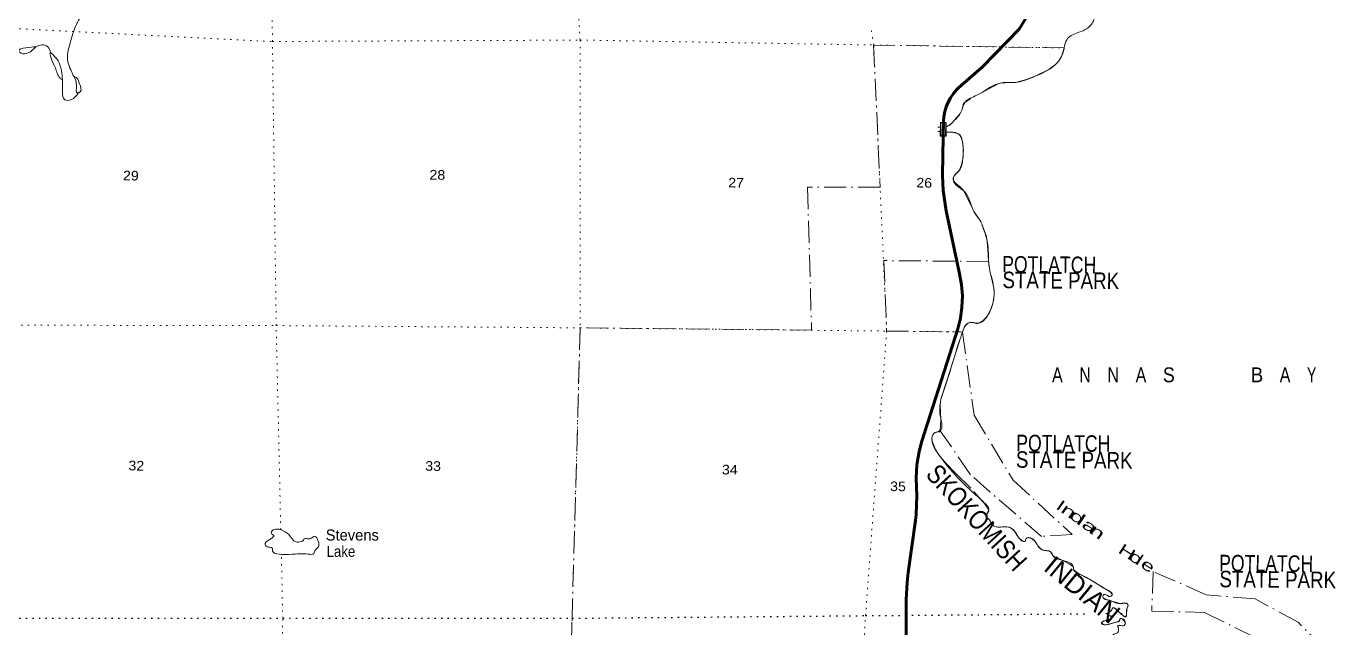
# Model space of a CAD drawing. Header units: feet. Extents: x -751810 to -497223, y -177792 to 12311.
# Drawn here: x -554329 to -530506, y -50381 to -39445 of the extents above; entities that cross this region are included whole.
import ezdxf

# ---------------------------------------------------------------- set-up
doc = ezdxf.new("R2010")
doc.units = ezdxf.units.FT
doc.header["$LTSCALE"] = 80
doc.linetypes.add('DOT_DASHED', pattern=[7.7, 5, -1.2, 0.3, -1.2])
doc.linetypes.add('DOTTED', pattern=[1.5, 0.3, -1.2])
for name, color, linetype, lineweight in [('20', 7, 'Continuous', 70), ('39', 7, 'Continuous', 13), ('44', 7, 'DOT_DASHED', 13), ('57', 7, 'Continuous', 13), ('6', 7, 'DOTTED', 25), ('7', 7, 'DOTTED', 13)]:
    doc.layers.add(name, color=color, linetype=linetype, lineweight=lineweight)
doc.layers.add('41', color=7, linetype='Continuous')

msp = doc.modelspace()

# ---------------------------------------------------------------- linework, layer by layer
at = {"layer": '20'}
for points in [[(-536269.07, -39499.53), (-536269.02, -39499.53), (-536075.18, -39182.48)], [(-538338.52, -53893.68), (-538320.64, -49869.55), (-538305.28, -49556.99), (-538287.04, -49376.28), (-538154.93, -48428.15), (-538140.87, -48320.94), (-538133.04, -48148.37), (-538129.7, -47986.54), (-538141.31, -47661.67), (-538127.08, -47418.28), (-538087.48, -47177.7), (-538038.36, -46990.82), (-537382.57, -44947.56), (-537334.12, -44750.77), (-537306.5, -44549.99), (-537300.02, -44347.43), (-537314.76, -44145.3), (-537350.53, -43945.82), (-537357.1, -43918.64), (-537592.87, -42802), (-537646.33, -42429.45), (-537660.54, -42158.46), (-537649.48, -41447.88), (-537645.29, -41178.46), (-537637.77, -41087.22), (-537620.76, -40997.28), (-537594.44, -40909.6), (-537559.09, -40825.16), (-537515.12, -40744.87), (-537462.99, -40669.62), (-537403.28, -40600.23), (-537367.99, -40565.36), (-536941.55, -40188.31), (-536269.02, -39499.53)]]:
    msp.add_lwpolyline(points, dxfattribs=at)
at = {"layer": '39'}
for p, q in [((-537745.14, -41359.07), (-537701.22, -41361.62)), ((-537700.8, -41280.19), (-537743.45, -41281.27))]:
    msp.add_line(p, q, dxfattribs=at)
for points in [[(-534380.35, -35548.6), (-534471.23, -35806.83), (-534623.87, -36267.4), (-535013.06, -37040.05), (-535055.46, -37168.21), (-535051.74, -37420.03), (-535094.9, -37592.49), (-535161.24, -37826.98), (-535150.74, -37917.79), (-535065.1, -38082.42), (-534920.35, -38433.37), (-534868.69, -38820.96), (-534874.59, -39165.26), (-534915.99, -39351.84), (-534969.66, -39433.48), (-535099.53, -39526.06)], [(-553199.71, -39088.9), (-553398.07, -39373.14), (-553517.52, -39706.91), (-553574.94, -40053.99), (-553493.49, -40295.13), (-553464.6, -40356.08)], [(-535099.53, -39526.06), (-535212.23, -39566.4), (-535401.74, -39691.46), (-535445.78, -39840.56)], [(-553884.14, -39925.69), (-553937.91, -39819.35), (-554039.66, -39783.12), (-554155.01, -39821.09)], [(-554155.01, -39821.09), (-554336.25, -39837.62), (-554464.07, -39895.48), (-554422.63, -39932.53), (-554291.95, -39931.09), (-554155.01, -39821.09)], [(-553670.94, -40420.43), (-553687.67, -40257.06), (-553836.47, -39968.29), (-553891.93, -39928.95), (-553877.81, -40023.83), (-553799.14, -40204.53), (-553710.5, -40389.45), (-553668.93, -40420.47)], [(-535445.78, -39840.56), (-535464.61, -39913.64), (-535567.01, -40102.83), (-535984.32, -40358.24), (-536297.97, -40460.71), (-536646.3, -40490.04), (-537036.53, -40699.69), (-537250.19, -40826.29), (-537330.53, -41017.93), (-537446.03, -41160.56), (-537578.86, -41266.62), (-537591.43, -41269.36)], [(-553384.59, -40665.94), (-553507.52, -40779.94), (-553628.15, -40781.57), (-553669.4, -40637.84), (-553669.25, -40533.18), (-553670.94, -40420.43)], [(-553464.6, -40356.08), (-553413.89, -40528.18), (-553396.5, -40659.35), (-553347.78, -40636.17), (-553358.85, -40491.02), (-553408.97, -40387.38), (-553464.6, -40356.08)], [(-537593.75, -41368.06), (-537570.94, -41369.43), (-537380.49, -41393.34), (-537297.25, -41547.96), (-537291.56, -41856.03), (-537354.14, -42064.12), (-537442.49, -42156.97), (-537462.44, -42247.15), (-537273.47, -42440.1), (-537051.4, -42879.27), (-536977.01, -42975.35), (-536936.73, -43068.73), (-536853.61, -43326.01), (-536822.15, -43723.48)], [(-536822.15, -43723.48), (-536815.07, -43795.75), (-536728.87, -44196), (-536833.69, -44697.12), (-537005.53, -44842.67), (-537180.24, -44835.18), (-537264.4, -44920.06), (-537296.76, -45004.67)], [(-537296.76, -45004.67), (-537361.18, -45192.67), (-537644.6, -46087.56), (-537690.88, -46231.33), (-537692.47, -46572.15), (-537699.01, -46791.41), (-537820.84, -46851.4), (-537851.46, -46971.56), (-537739.96, -47217.32), (-536929.71, -48080.76), (-536820.61, -48247.97), (-536858.35, -48323.71), (-536855.29, -48370.07), (-536806.1, -48421.36), (-536767.45, -48496.6), (-536682.06, -48546.6), (-536575.58, -48548.71), (-536463.03, -48548.93), (-536375.58, -48596.96), (-536264.3, -48756.16), (-536195.07, -48809.87), (-536156.89, -48810.62), (-536141.83, -48762.61), (-536093.16, -48741.44), (-535975.99, -48810.18), (-535929.39, -48889.6), (-535856.47, -48959.48), (-535694.48, -48998.92), (-535639.93, -49082.53), (-535460.65, -49160.56), (-535282.07, -49272.79), (-535277.04, -49321.19), (-535164.23, -49405.95), (-534899.88, -49550.07), (-534691.46, -49676.98), (-534577.22, -49789.95), (-534613.88, -49813.38), (-534709.57, -49775.25), (-534735.94, -49786.81), (-534736.98, -49837.11), (-534651.33, -49875.03), (-534427.52, -49937.84), (-534295.13, -49950.53), (-534285.66, -49978.89), (-534309.05, -50040.83), (-534314.77, -50123.24), (-534326.02, -50181.39), (-534369.89, -50164.42), (-534509.96, -50036.85), (-534565.84, -50017.63), (-534582.75, -50057.55), (-534609.45, -50085.2), (-534650.46, -50124.64), (-534643.09, -50156.99), (-534601.02, -50163.86), (-534577.58, -50196.53), (-534628.51, -50229.74), (-534727.62, -50259.98), (-534766.63, -50299.47), (-534692.83, -50327.09), (-534519.05, -50282.23), (-534442.08, -50253.56), (-534435.43, -50223.5), (-534399.06, -50214.16), (-534334.5, -50299.98), (-534357.39, -50337.77), (-534474.13, -50345.52), (-534460.94, -50388.05), (-534478.76, -50472.23), (-534541.62, -50499.17), (-534607.7, -50584.41), (-534633.1, -50646.3), (-534506.15, -50630.7), (-534416.5, -50572.09), (-534343.18, -50525.24), (-534329.9, -50563.75), (-534320.44, -50592.11), (-534284.73, -50614.96), (-534286.14, -50683.37)], [(-549693.39, -48598.78), (-549550.48, -48686.15), (-549420.58, -48819.55), (-549323.93, -48811.4), (-549289.4, -48793.97), (-549270.7, -48764.15), (-549200.38, -48765.54), (-549135.67, -48746.7), (-549082.86, -48719.57), (-549016.33, -48807.43), (-549014.48, -48912.14), (-549076.16, -48979.35), (-549097.33, -49031.26), (-549202.06, -49041.27), (-549495.59, -49045.51), (-549728.69, -49042.91), (-549846.06, -48984.22), (-549853.02, -48931.75), (-549923.01, -48914.26), (-549984.5, -48874.8), (-549879.67, -48762.15), (-549822.16, -48702.9), (-549865.74, -48671.85), (-549856.62, -48619.7), (-549765.47, -48585.27), (-549695.36, -48596.73)]]:
    msp.add_spline(points, degree=3, dxfattribs=at)
at = {"layer": '44'}
msp.add_line((-537591.43, -41269.36), (-537593.75, -41368.06), dxfattribs=at)
for points in [[(-535445.76, -39839.62), (-538913.04, -39786.94), (-538796.19, -42371.08), (-540116.99, -42368.18), (-540042.84, -44970.83), (-544251.08, -44928.57), (-544400.55, -50281.53), (-544543.34, -55477.94), (-544663.55, -61034.87)], [(-535445.76, -39839.62), (-535495.62, -39996.42), (-535537.61, -40067.9), (-535603.14, -40138.26), (-535726.8, -40231.93), (-535949.11, -40343.41), (-536132.91, -40413.87), (-536333.74, -40466.91), (-536556.8, -40468.07), (-536634.45, -40485.04), (-537143.78, -40759.12), (-537264.07, -40838.78), (-537283.52, -40870.8), (-537305.89, -40956.76), (-537318.64, -40996.45), (-537342.2, -41034.43), (-537397.34, -41106.2), (-537490.4, -41205.2), (-537543.14, -41247.45), (-537591.43, -41269.36), (-537593.75, -41368.06), (-537461.55, -41374.75), (-537381.86, -41392.8), (-537340.23, -41424.39), (-537316.68, -41469.28), (-537290.42, -41589.42), (-537283.23, -41660.83), (-537282.73, -41766.74), (-537291.6, -41856.28), (-537315.17, -41963.42), (-537350.88, -42057.26), (-537365.52, -42082), (-537426.37, -42137.46), (-537453.58, -42176.8), (-537464.5, -42207.58), (-537464.98, -42240.07), (-537454.29, -42261.99), (-537428.85, -42293.51), (-537326.41, -42379.6), (-537273.83, -42439.49), (-537170.01, -42650.28), (-537087.29, -42819.09), (-536980.41, -42969.32), (-536945.97, -43044.49), (-536868.16, -43251.48), (-536855.62, -43309.55), (-536838.12, -43503.56), (-536822.26, -43721.86)], [(-536822.26, -43721.86), (-538727.61, -43705.87), (-538676.74, -44986.68), (-537296.4, -45003.97), (-537084.67, -46515.47), (-536375.26, -47698.69), (-535303.39, -48683.72), (-535859.98, -48720.39), (-537150.71, -47601.38), (-537701.18, -46800.53), (-537692.81, -46600.71), (-537697.75, -46462.34), (-537703.07, -46335.57), (-537688.97, -46224.25), (-537577.73, -45875.2), (-537482.99, -45587.08), (-537456.87, -45492.4), (-537314.71, -45057.88)], [(-536822.26, -43721.86), (-536799.21, -43891.88), (-536727.81, -44203.62), (-536721.36, -44299.79), (-536728.97, -44404.39), (-536750.58, -44503.84), (-536798.82, -44630.5), (-536846.26, -44717.25), (-536870.46, -44748.34), (-536923.84, -44795.95), (-536975.16, -44827.44), (-537022.08, -44847.81), (-537051.1, -44847.49), (-537116.52, -44830.78), (-537149.53, -44826.67), (-537166.41, -44829.19), (-537191.85, -44842.37), (-537235.24, -44876.72), (-537265.18, -44922.04), (-537296.4, -45003.97)], [(-537702.16, -46802.74), (-537717.24, -46816.73), (-537732.48, -46821.73), (-537789.16, -46830.89), (-537807.05, -46838.21), (-537818.47, -46848.11), (-537833.6, -46873.34), (-537847.44, -46906.74), (-537854.11, -46944.52), (-537851.92, -46969.55), (-537838.48, -47019.17), (-537789.54, -47138.92), (-537712.51, -47253.07), (-537595.12, -47392.36), (-537429.17, -47564.88), (-537087.85, -47901.34), (-536908.83, -48106.91), (-536856.27, -48179.5), (-536826.68, -48233.45), (-536819.31, -48253.75), (-536834.28, -48285.04), (-536854.62, -48312.76), (-536860.22, -48352.45), (-536842.6, -48386.3), (-536806.7, -48420.5), (-536766.45, -48497.7), (-536734.93, -48526.38), (-536707.79, -48541.23), (-536674.38, -48546.9), (-536450.47, -48550.32), (-536415.29, -48565), (-536352.92, -48621.97), (-536303.27, -48702.16), (-536266.32, -48753.99), (-536218.83, -48794.54), (-536184.66, -48813.93), (-536155.13, -48809.36), (-536146.97, -48769.26), (-536118.52, -48747.08), (-536098.86, -48741.08), (-536085.14, -48743.06), (-536030.88, -48766), (-535979.53, -48806.62), (-535958.28, -48834.8), (-535928.54, -48890.66), (-535898.87, -48923.37), (-535853.41, -48961.61), (-535813.74, -48976.18), (-535718.12, -48988.01), (-535698.26, -48996.52), (-535687.68, -49004.77), (-535656.05, -49066.56), (-535631.63, -49086.99), (-535497.45, -49143.31), (-535357.01, -49218.82), (-535292.07, -49264.64), (-535278.01, -49279.82), (-535276.28, -49321.9), (-535222.79, -49367.24), (-535157.99, -49409.44), (-534939.51, -49527.85), (-534796.96, -49610.54), (-534661.71, -49696.08), (-534613.1, -49730.24), (-534600.71, -49740.89), (-534583.16, -49760.73), (-534576.79, -49773.94), (-534576.3, -49786.96), (-534582.01, -49796.42), (-534595.98, -49805.45), (-534616.42, -49814.28), (-534630.94, -49814.62), (-534645.27, -49808.83), (-534688.1, -49780.35), (-534702.59, -49775.41), (-534711.81, -49775.54), (-534726.04, -49780.23), (-534736.1, -49786.94), (-534746.54, -49804.9), (-534746.87, -49821.5), (-534737.54, -49836.76), (-534714.15, -49849.63), (-534666.54, -49869.96), (-534598.71, -49891.03), (-534431.35, -49936.86), (-534418.97, -49939.41), (-534404.19, -49939.76), (-534381.87, -49936.91), (-534343.8, -49932.06), (-534323.93, -49934.34), (-534308.73, -49940.5), (-534295.03, -49950.62), (-534287.72, -49960.45), (-534285.27, -49975.84), (-534288.17, -49988.49), (-534307.68, -50033.7), (-534316.33, -50141.13), (-534323.63, -50176.25), (-534333.05, -50186.14), (-534356.71, -50174.8), (-534498.91, -50045.58)], [(-534498.91, -50045.58), (-534532.32, -50022.3), (-534548.61, -50015.89), (-534562.33, -50015.95), (-534571.21, -50024.54), (-534579.95, -50053.7), (-534647.91, -50122.07), (-534653.79, -50132.88), (-534649.82, -50147.91), (-534640.84, -50158.76), (-534601.89, -50163.24), (-534578.13, -50186.21), (-534576.12, -50192.06), (-534580.09, -50199.32), (-534615.61, -50223.34), (-534638.45, -50233.97), (-534722.37, -50257.53), (-534751.05, -50273.36), (-534765.58, -50285.31), (-534769.35, -50296.19), (-534737.97, -50317.21), (-534708.77, -50326.8), (-534680.99, -50325.44), (-534594.2, -50305.31), (-534485.88, -50271.32), (-534445.56, -50255.17), (-534437.98, -50247.07), (-534434.3, -50222.42), (-534417.91, -50212.19), (-534404.83, -50211.06), (-534387.8, -50224.27), (-534363.83, -50248.1), (-534346.15, -50270.9), (-534334.81, -50298.04), (-534336.36, -50310.67), (-534359.17, -50339.55), (-534371.7, -50346.1), (-534393.06, -50346.44), (-534447.65, -50333.86), (-534468.39, -50337.51), (-534475.09, -50351.55), (-534461.63, -50382.59)]]:
    msp.add_lwpolyline(points, dxfattribs=at)
msp.add_lwpolyline([(-533828.38, -49358.56), (-533855, -50075.95), (-532892.83, -50101.43), (-531365.31, -50860.37), (-530699.21, -50786.16), (-531192.57, -50279.61), (-531975.6, -49856.46), (-532862.24, -49780.55)], close=True, dxfattribs=at)
at = {"layer": '57'}
for points in [[(-537696.22, -41193.35), (-537591.24, -41195.46), (-537596.26, -41445.41), (-537701.24, -41443.3)], [(-537688.38, -41201.5), (-537599.39, -41203.29), (-537604.09, -41437.25), (-537693.08, -41435.46)]]:
    msp.add_lwpolyline(points, close=True, dxfattribs=at)
at = {"layer": '6'}
for p, q in [((-534687.07, -50123.77), (-534649.27, -50123.46)), ((-534418.21, -50121.54), (-534314.55, -50120.68))]:
    msp.add_line(p, q, dxfattribs=at)
msp.add_lwpolyline([(-556083.82, -50127.14), (-554936.27, -50203.77), (-549662.3, -50207.63), (-544396.29, -50207.3), (-539060.97, -50160.03), (-535011.39, -50126.46)], dxfattribs=at)
at = {"layer": '7'}
msp.add_line((-538913.04, -39786.94), (-535445.76, -39839.62), dxfattribs=at)
for points in [[(-549698.44, -48595.43), (-549781.54, -44887.43), (-549849.74, -39723.22), (-549856.12, -39173.52)], [(-560514.8, -39550.28), (-555170.08, -39454.55), (-549849.74, -39723.22), (-544253.57, -39697.23), (-538913.04, -39786.94)], [(-544275, -39308.42), (-544253.57, -39697.23), (-544251.08, -44928.57), (-544400.55, -50281.53), (-544543.34, -55477.94), (-544656.95, -60783.46), (-544663.58, -61034.84)], [(-539429.24, -61391.19), (-539416.54, -60855.09), (-539335.4, -55661.64), (-539060.97, -50160.03), (-538676.74, -44986.68), (-538913.04, -39786.94), (-538968.83, -39435.4)], [(-560646.32, -44861.45), (-555260.44, -44879.51), (-549781.54, -44887.43), (-544251.08, -44928.57), (-538676.74, -44986.68), (-537296.5, -45003.97)], [(-549877.63, -58460.55), (-549769.2, -55285.83), (-549662.3, -50207.63), (-549688.38, -49043.94)]]:
    msp.add_lwpolyline(points, dxfattribs=at)

# ---------------------------------------------------------------- texts
at = {"layer": '41'}
for s, height, width, p in [('A', 270, 0.8, (-535667.18, -45917.27)), ('N', 270, 0.8, (-535171.83, -45917.27)), ('N', 270, 0.8, (-534659.47, -45917.27)), ('A', 270, 0.8, (-534147.11, -45917.27)), ('S', 270, 0.9, (-533651.76, -45917.27)), ('B', 270, 0.95, (-532055.14, -45917.27)), ('A', 270, 0.8, (-531525.77, -45917.27)), ('Y', 270, 0.7, (-531030.42, -45917.27)), ('Lake', 200, 0.9, (-548864.9, -49091.32))]:
    msp.add_text(s, height=height, dxfattribs=dict(at, width=width)).set_placement(p)
for s, rotation, width, p in [('I', 324.375, 1.45, (-535611.8, -48204.28)), ('n', 324.375, 1.75, (-535525.74, -48264.69)), ('d', 324.375, 1.85, (-535376.36, -48368.97)), ('i', 324.375, 1.5, (-535227.22, -48482.33)), ('a', 324.375, 1.75, (-535145.67, -48537.8)), ('n', 324.375, 1.75, (-535006.77, -48642.07)), ('H', 327.121, 1.55, (-534482.92, -49004.28)), ('o', 327.121, 1.55, (-534295.28, -49125.57)), ('l', 327.121, 1.35, (-534163.19, -49210.95)), ('e', 327.121, 1.6, (-534076.07, -49267.27))]:
    msp.add_text(s, height=200, rotation=rotation, dxfattribs=dict(at, width=width)).set_placement(p)
msp.add_text('Stevens', height=200, dxfattribs=at).set_placement((-548880.51, -48794.59))
at = {"layer": '44'}
for s, height, rotation, width, p in [('POTLATCH', 300, 359.519, 0.8, (-536576.47, -43921.3)), ('STATE PARK', 300, 359.519, 0.85, (-536570.93, -44206.2)), ('POTLATCH', 300, 359.519, 0.8, (-536320.91, -47170.48)), ('STATE PARK', 300, 359.519, 0.85, (-536325.99, -47471.2)), ('SKOKOMISH', 350, 312.576, 0.85, (-537985.06, -47608.56)), ('POTLATCH', 300, 359.519, 0.8, (-532629.8, -49353.4)), ('STATE PARK', 300, 359.519, 0.85, (-532624.53, -49643.78))]:
    msp.add_text(s, height=height, rotation=rotation, dxfattribs=dict(at, width=width)).set_placement(p)
msp.add_text('INDIAN', height=350, rotation=320.596, dxfattribs=at).set_placement((-535841.77, -49321.56))
at = {"layer": '7', "width": 1.1}
for s, p in [('29', (-552569.11, -42245.5)), ('28', (-546994.49, -42231.67)), ('27', (-541560.44, -42374.88)), ('26', (-538138.06, -42375.55)), ('32', (-552470.17, -47518.49)), ('33', (-547071.8, -47524.71)), ('34', (-541674.65, -47591.39)), ('35', (-538615.05, -47895))]:
    msp.add_text(s, height=175, rotation=358.865, dxfattribs=at).set_placement(p)

doc.saveas('drawing.dxf')
